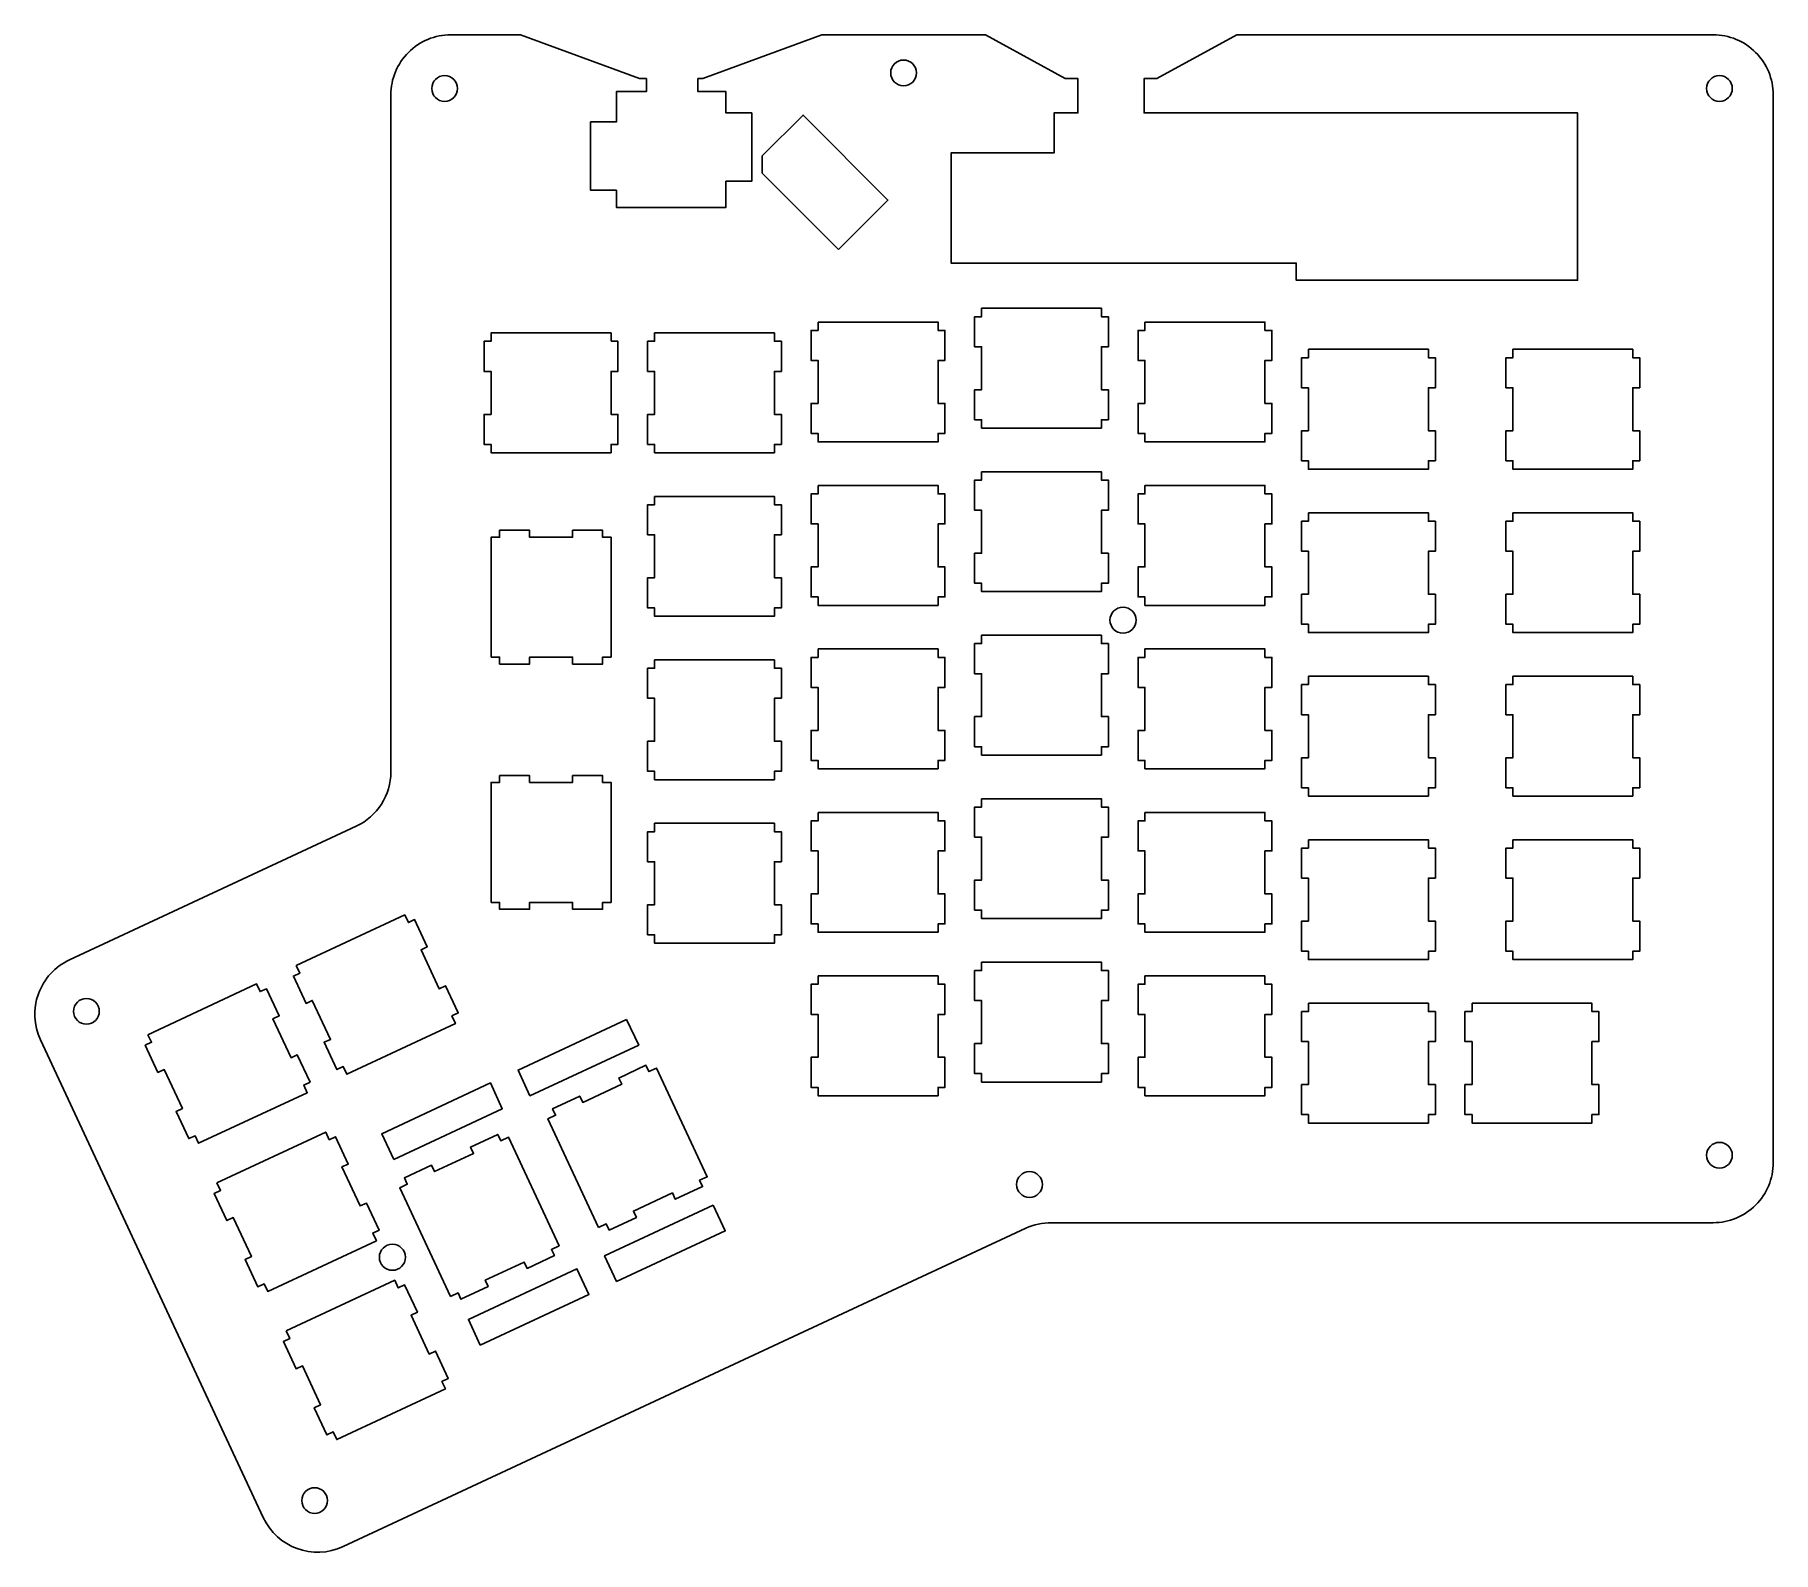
# Model space of a CAD drawing. Header units: millimetres. Extents: x 122 to 2148, y 98 to 1866.
import ezdxf

# ---------------------------------------------------------------- set-up
doc = ezdxf.new("R2010")
doc.units = ezdxf.units.MM
doc.layers.get('0').update_dxf_attribs({"linetype": 'CONTINUOUS'})

msp = doc.modelspace()

# ---------------------------------------------------------------- linework, layer by layer
msp.add_lwpolyline([(835, 1815), (835, 1800), (800, 1800), (800, 1764.6), (770, 1764.6), (770, 1685), (800, 1685), (800, 1665), (927.7, 1665), (927.7, 1695.4), (957.7, 1695.4), (957.7, 1775), (927.7, 1775), (927.7, 1800), (895, 1800), (895, 1815), (900.6, 1815), (1039.4, 1866.1), (1230.1, 1866.1), (1322.9, 1815), (1337.9, 1815), (1337.9, 1775), (1310, 1775), (1310, 1728.5), (1190, 1728.5), (1190, 1600), (1592.2, 1600), (1592.2, 1580), (1920, 1580), (1920, 1775), (1414.9, 1775), (1414.9, 1815), (1429.9, 1815), (1523, 1866.1), (2078.1, 1866.1, -0.414214), (2148.1, 1796.1), (2148.1, 551.8, -0.414214), (2078.1, 481.8), (1306.8, 481.8, 0.105238), (1277.2, 475.3), (481.5, 104.3, -0.414191), (388.5, 138.2), (128.8, 695, -0.414222), (162.7, 788), (496.8, 943.8, 0.291482), (537.2, 1007.3), (537.2, 1796.1, -0.414214), (607.2, 1866.1), (688.3, 1866.1), (827.1, 1815)], format="xyb", close=True)
for points in [[(1059, 1616), (1116.5, 1673.5), (1017.5, 1772.5), (970, 1725), (970, 1705)], [(1225.6, 1547.4), (1225.6, 1537.6), (1217.4, 1537.6), (1217.4, 1502.6), (1225.6, 1502.6), (1225.6, 1452.5), (1217.4, 1452.5), (1217.4, 1417.5), (1225.6, 1417.5), (1225.6, 1407.7), (1365.2, 1407.7), (1365.2, 1417.5), (1373.4, 1417.5), (1373.4, 1452.5), (1365.2, 1452.5), (1365.2, 1502.6), (1373.4, 1502.6), (1373.4, 1537.6), (1365.2, 1537.6), (1365.2, 1547.4)], [(1035, 1531.4), (1035, 1521.6), (1026.9, 1521.6), (1026.9, 1486.6), (1035, 1486.6), (1035, 1436.5), (1026.9, 1436.5), (1026.9, 1401.5), (1035, 1401.5), (1035, 1391.7), (1174.8, 1391.7), (1174.8, 1401.5), (1182.9, 1401.5), (1182.9, 1436.5), (1174.8, 1436.5), (1174.8, 1486.6), (1182.9, 1486.6), (1182.9, 1521.6), (1174.8, 1521.6), (1174.8, 1531.4)], [(1416, 1531.4), (1416, 1521.6), (1407.9, 1521.6), (1407.9, 1486.6), (1416, 1486.6), (1416, 1436.5), (1407.9, 1436.5), (1407.9, 1401.5), (1416, 1401.5), (1416, 1391.7), (1555.8, 1391.7), (1555.8, 1401.5), (1563.9, 1401.5), (1563.9, 1436.5), (1555.8, 1436.5), (1555.8, 1486.6), (1563.9, 1486.6), (1563.9, 1521.6), (1555.8, 1521.6), (1555.8, 1531.4)], [(793.8, 1508.9), (793.8, 1518.7), (654, 1518.7), (654, 1508.9), (645.9, 1508.9), (645.9, 1473.9), (654, 1473.9), (654, 1423.8), (645.9, 1423.8), (645.9, 1388.8), (654, 1388.8), (654, 1379), (793.8, 1379), (793.8, 1388.8), (801.9, 1388.8), (801.9, 1423.8), (793.8, 1423.8), (793.8, 1473.9), (801.9, 1473.9), (801.9, 1508.9)], [(844.5, 1518.7), (844.5, 1508.9), (836.4, 1508.9), (836.4, 1473.9), (844.5, 1473.9), (844.5, 1423.8), (836.4, 1423.8), (836.4, 1388.8), (844.5, 1388.8), (844.5, 1379), (984.2, 1379), (984.2, 1388.8), (992.4, 1388.8), (992.4, 1423.8), (984.2, 1423.8), (984.2, 1473.9), (992.4, 1473.9), (992.4, 1508.9), (984.2, 1508.9), (984.2, 1518.7)], [(1606.5, 1499.6), (1606.5, 1489.8), (1598.4, 1489.8), (1598.4, 1454.8), (1606.5, 1454.8), (1606.5, 1404.7), (1598.4, 1404.7), (1598.4, 1369.7), (1606.5, 1369.7), (1606.5, 1359.9), (1746.2, 1359.9), (1746.2, 1369.7), (1754.4, 1369.7), (1754.4, 1404.7), (1746.2, 1404.7), (1746.2, 1454.8), (1754.4, 1454.8), (1754.4, 1489.8), (1746.2, 1489.8), (1746.2, 1499.6)], [(1844.7, 1499.6), (1844.7, 1489.8), (1836.5, 1489.8), (1836.5, 1454.8), (1844.7, 1454.8), (1844.7, 1404.7), (1836.5, 1404.7), (1836.5, 1369.7), (1844.7, 1369.7), (1844.7, 1359.9), (1984.4, 1359.9), (1984.4, 1369.7), (1992.5, 1369.7), (1992.5, 1404.7), (1984.4, 1404.7), (1984.4, 1454.8), (1992.5, 1454.8), (1992.5, 1489.8), (1984.4, 1489.8), (1984.4, 1499.6)], [(1035, 1340.9), (1035, 1331.1), (1026.9, 1331.1), (1026.9, 1296.1), (1035, 1296.1), (1035, 1246), (1026.9, 1246), (1026.9, 1211), (1035, 1211), (1035, 1201.2), (1174.8, 1201.2), (1174.8, 1211), (1182.9, 1211), (1182.9, 1246), (1174.8, 1246), (1174.8, 1296.1), (1182.9, 1296.1), (1182.9, 1331.1), (1174.8, 1331.1), (1174.8, 1340.9)], [(1225.6, 1356.9), (1225.6, 1347.1), (1217.4, 1347.1), (1217.4, 1312.1), (1225.6, 1312.1), (1225.6, 1262), (1217.4, 1262), (1217.4, 1227), (1225.6, 1227), (1225.6, 1217.2), (1365.2, 1217.2), (1365.2, 1227), (1373.4, 1227), (1373.4, 1262), (1365.2, 1262), (1365.2, 1312.1), (1373.4, 1312.1), (1373.4, 1347.1), (1365.2, 1347.1), (1365.2, 1356.9)], [(1416, 1340.9), (1416, 1331.1), (1407.9, 1331.1), (1407.9, 1296.1), (1416, 1296.1), (1416, 1246), (1407.9, 1246), (1407.9, 1211), (1416, 1211), (1416, 1201.2), (1555.8, 1201.2), (1555.8, 1211), (1563.9, 1211), (1563.9, 1246), (1555.8, 1246), (1555.8, 1296.1), (1563.9, 1296.1), (1563.9, 1331.1), (1555.8, 1331.1), (1555.8, 1340.9)], [(844.5, 1328.2), (844.5, 1318.4), (836.4, 1318.4), (836.4, 1283.4), (844.5, 1283.4), (844.5, 1233.3), (836.4, 1233.3), (836.4, 1198.3), (844.5, 1198.3), (844.5, 1188.5), (984.2, 1188.5), (984.2, 1198.3), (992.4, 1198.3), (992.4, 1233.3), (984.2, 1233.3), (984.2, 1283.4), (992.4, 1283.4), (992.4, 1318.4), (984.2, 1318.4), (984.2, 1328.2)], [(1606.5, 1309.1), (1606.5, 1299.3), (1598.4, 1299.3), (1598.4, 1264.3), (1606.5, 1264.3), (1606.5, 1214.2), (1598.4, 1214.2), (1598.4, 1179.2), (1606.5, 1179.2), (1606.5, 1169.4), (1746.2, 1169.4), (1746.2, 1179.2), (1754.4, 1179.2), (1754.4, 1214.2), (1746.2, 1214.2), (1746.2, 1264.3), (1754.4, 1264.3), (1754.4, 1299.3), (1746.2, 1299.3), (1746.2, 1309.1)], [(1844.7, 1309.1), (1844.7, 1299.3), (1836.5, 1299.3), (1836.5, 1264.3), (1844.7, 1264.3), (1844.7, 1214.2), (1836.5, 1214.2), (1836.5, 1179.2), (1844.7, 1179.2), (1844.7, 1169.4), (1984.4, 1169.4), (1984.4, 1179.2), (1992.5, 1179.2), (1992.5, 1214.2), (1984.4, 1214.2), (1984.4, 1264.3), (1992.5, 1264.3), (1992.5, 1299.3), (1984.4, 1299.3), (1984.4, 1309.1)], [(654, 1140.9), (663.9, 1140.9), (663.9, 1132.7), (698.9, 1132.7), (698.9, 1140.9), (748.9, 1140.9), (748.9, 1132.7), (783.9, 1132.7), (783.9, 1140.9), (793.8, 1140.9), (793.8, 1280.6), (783.9, 1280.6), (783.9, 1288.7), (748.9, 1288.7), (748.9, 1280.6), (698.9, 1280.6), (698.9, 1288.7), (663.9, 1288.7), (663.9, 1280.6), (654, 1280.6)], [(1225.6, 1166.4), (1225.6, 1156.6), (1217.4, 1156.6), (1217.4, 1121.6), (1225.6, 1121.6), (1225.6, 1071.5), (1217.4, 1071.5), (1217.4, 1036.5), (1225.6, 1036.5), (1225.6, 1026.7), (1365.2, 1026.7), (1365.2, 1036.5), (1373.4, 1036.5), (1373.4, 1071.5), (1365.2, 1071.5), (1365.2, 1121.6), (1373.4, 1121.6), (1373.4, 1156.6), (1365.2, 1156.6), (1365.2, 1166.4)], [(844.5, 1137.7), (844.5, 1127.9), (836.4, 1127.9), (836.4, 1092.9), (844.5, 1092.9), (844.5, 1042.8), (836.4, 1042.8), (836.4, 1007.8), (844.5, 1007.8), (844.5, 998), (984.2, 998), (984.2, 1007.8), (992.4, 1007.8), (992.4, 1042.8), (984.2, 1042.8), (984.2, 1092.9), (992.4, 1092.9), (992.4, 1127.9), (984.2, 1127.9), (984.2, 1137.7)], [(1035, 1150.4), (1035, 1140.6), (1026.9, 1140.6), (1026.9, 1105.6), (1035, 1105.6), (1035, 1055.5), (1026.9, 1055.5), (1026.9, 1020.5), (1035, 1020.5), (1035, 1010.7), (1174.8, 1010.7), (1174.8, 1020.5), (1182.9, 1020.5), (1182.9, 1055.5), (1174.8, 1055.5), (1174.8, 1105.6), (1182.9, 1105.6), (1182.9, 1140.6), (1174.8, 1140.6), (1174.8, 1150.4)], [(1416, 1150.4), (1416, 1140.6), (1407.9, 1140.6), (1407.9, 1105.6), (1416, 1105.6), (1416, 1055.5), (1407.9, 1055.5), (1407.9, 1020.5), (1416, 1020.5), (1416, 1010.7), (1555.8, 1010.7), (1555.8, 1020.5), (1563.9, 1020.5), (1563.9, 1055.5), (1555.8, 1055.5), (1555.8, 1105.6), (1563.9, 1105.6), (1563.9, 1140.6), (1555.8, 1140.6), (1555.8, 1150.4)], [(1606.5, 1118.6), (1606.5, 1108.8), (1598.4, 1108.8), (1598.4, 1073.8), (1606.5, 1073.8), (1606.5, 1023.7), (1598.4, 1023.7), (1598.4, 988.7), (1606.5, 988.7), (1606.5, 978.9), (1746.2, 978.9), (1746.2, 988.7), (1754.4, 988.7), (1754.4, 1023.7), (1746.2, 1023.7), (1746.2, 1073.8), (1754.4, 1073.8), (1754.4, 1108.8), (1746.2, 1108.8), (1746.2, 1118.6)], [(1844.7, 1118.6), (1844.7, 1108.8), (1836.5, 1108.8), (1836.5, 1073.8), (1844.7, 1073.8), (1844.7, 1023.7), (1836.5, 1023.7), (1836.5, 988.7), (1844.7, 988.7), (1844.7, 978.9), (1984.4, 978.9), (1984.4, 988.7), (1992.5, 988.7), (1992.5, 1023.7), (1984.4, 1023.7), (1984.4, 1073.8), (1992.5, 1073.8), (1992.5, 1108.8), (1984.4, 1108.8), (1984.4, 1118.6)], [(654, 855.1), (663.9, 855.1), (663.9, 847), (698.9, 847), (698.9, 855.1), (748.9, 855.1), (748.9, 847), (783.9, 847), (783.9, 855.1), (793.8, 855.1), (793.8, 994.8), (783.9, 994.8), (783.9, 1002.9), (748.9, 1002.9), (748.9, 994.8), (698.9, 994.8), (698.9, 1002.9), (663.9, 1002.9), (663.9, 994.8), (654, 994.8)], [(1225.6, 975.9), (1225.6, 966.1), (1217.4, 966.1), (1217.4, 931.1), (1225.6, 931.1), (1225.6, 881), (1217.4, 881), (1217.4, 846), (1225.6, 846), (1225.6, 836.2), (1365.2, 836.2), (1365.2, 846), (1373.4, 846), (1373.4, 881), (1365.2, 881), (1365.2, 931.1), (1373.4, 931.1), (1373.4, 966.1), (1365.2, 966.1), (1365.2, 975.9)], [(1035, 959.9), (1035, 950.1), (1026.9, 950.1), (1026.9, 915.1), (1035, 915.1), (1035, 865), (1026.9, 865), (1026.9, 830), (1035, 830), (1035, 820.2), (1174.8, 820.2), (1174.8, 830), (1182.9, 830), (1182.9, 865), (1174.8, 865), (1174.8, 915.1), (1182.9, 915.1), (1182.9, 950.1), (1174.8, 950.1), (1174.8, 959.9)], [(1416, 959.9), (1416, 950.1), (1407.9, 950.1), (1407.9, 915.1), (1416, 915.1), (1416, 865), (1407.9, 865), (1407.9, 830), (1416, 830), (1416, 820.2), (1555.8, 820.2), (1555.8, 830), (1563.9, 830), (1563.9, 865), (1555.8, 865), (1555.8, 915.1), (1563.9, 915.1), (1563.9, 950.1), (1555.8, 950.1), (1555.8, 959.9)], [(844.5, 947.2), (844.5, 937.4), (836.4, 937.4), (836.4, 902.4), (844.5, 902.4), (844.5, 852.3), (836.4, 852.3), (836.4, 817.3), (844.5, 817.3), (844.5, 807.5), (984.2, 807.5), (984.2, 817.3), (992.4, 817.3), (992.4, 852.3), (984.2, 852.3), (984.2, 902.4), (992.4, 902.4), (992.4, 937.4), (984.2, 937.4), (984.2, 947.2)], [(1606.5, 928.1), (1606.5, 918.3), (1598.4, 918.3), (1598.4, 883.3), (1606.5, 883.3), (1606.5, 833.2), (1598.4, 833.2), (1598.4, 798.2), (1606.5, 798.2), (1606.5, 788.4), (1746.2, 788.4), (1746.2, 798.2), (1754.4, 798.2), (1754.4, 833.2), (1746.2, 833.2), (1746.2, 883.3), (1754.4, 883.3), (1754.4, 918.3), (1746.2, 918.3), (1746.2, 928.1)], [(1844.7, 928.1), (1844.7, 918.3), (1836.5, 918.3), (1836.5, 883.3), (1844.7, 883.3), (1844.7, 833.2), (1836.5, 833.2), (1836.5, 798.2), (1844.7, 798.2), (1844.7, 788.4), (1984.4, 788.4), (1984.4, 798.2), (1992.5, 798.2), (1992.5, 833.2), (1984.4, 833.2), (1984.4, 883.3), (1992.5, 883.3), (1992.5, 918.3), (1984.4, 918.3), (1984.4, 928.1)], [(426.8, 781.4), (431, 772.5), (423.6, 769.1), (438.4, 737.4), (445.7, 740.8), (466.9, 695.4), (459.5, 692), (474.3, 660.2), (481.7, 663.7), (485.9, 654.8), (612.5, 713.8), (608.3, 722.7), (615.7, 726.2), (600.9, 757.9), (593.5, 754.5), (572.4, 799.8), (579.7, 803.3), (564.9, 835), (557.6, 831.6), (553.4, 840.5)], [(1225.6, 785.4), (1225.6, 775.6), (1217.4, 775.6), (1217.4, 740.6), (1225.6, 740.6), (1225.6, 690.5), (1217.4, 690.5), (1217.4, 655.5), (1225.6, 655.5), (1225.6, 645.7), (1365.2, 645.7), (1365.2, 655.5), (1373.4, 655.5), (1373.4, 690.5), (1365.2, 690.5), (1365.2, 740.6), (1373.4, 740.6), (1373.4, 775.6), (1365.2, 775.6), (1365.2, 785.4)], [(254.2, 700.9), (258.3, 692), (251, 688.6), (265.7, 656.9), (273.1, 660.3), (294.3, 614.9), (286.9, 611.5), (301.7, 579.8), (309.1, 583.2), (313.2, 574.3), (439.8, 633.3), (435.7, 642.2), (443, 645.7), (428.2, 677.4), (420.9, 674), (399.7, 719.4), (407.1, 722.8), (392.3, 754.5), (384.9, 751.1), (380.8, 760)], [(1035, 769.4), (1035, 759.6), (1026.9, 759.6), (1026.9, 724.6), (1035, 724.6), (1035, 674.5), (1026.9, 674.5), (1026.9, 639.5), (1035, 639.5), (1035, 629.7), (1174.8, 629.7), (1174.8, 639.5), (1182.9, 639.5), (1182.9, 674.5), (1174.8, 674.5), (1174.8, 724.6), (1182.9, 724.6), (1182.9, 759.6), (1174.8, 759.6), (1174.8, 769.4)], [(1416, 769.4), (1416, 759.6), (1407.9, 759.6), (1407.9, 724.6), (1416, 724.6), (1416, 674.5), (1407.9, 674.5), (1407.9, 639.5), (1416, 639.5), (1416, 629.7), (1555.8, 629.7), (1555.8, 639.5), (1563.9, 639.5), (1563.9, 674.5), (1555.8, 674.5), (1555.8, 724.6), (1563.9, 724.6), (1563.9, 759.6), (1555.8, 759.6), (1555.8, 769.4)], [(1606.5, 737.6), (1606.5, 727.8), (1598.4, 727.8), (1598.4, 692.8), (1606.5, 692.8), (1606.5, 642.7), (1598.4, 642.7), (1598.4, 607.7), (1606.5, 607.7), (1606.5, 597.9), (1746.2, 597.9), (1746.2, 607.7), (1754.4, 607.7), (1754.4, 642.7), (1746.2, 642.7), (1746.2, 692.8), (1754.4, 692.8), (1754.4, 727.8), (1746.2, 727.8), (1746.2, 737.6)], [(1797.1, 737.6), (1797.1, 727.8), (1788.9, 727.8), (1788.9, 692.8), (1797.1, 692.8), (1797.1, 642.7), (1788.9, 642.7), (1788.9, 607.7), (1797.1, 607.7), (1797.1, 597.9), (1936.8, 597.9), (1936.8, 607.7), (1944.9, 607.7), (1944.9, 642.7), (1936.8, 642.7), (1936.8, 692.8), (1944.9, 692.8), (1944.9, 727.8), (1936.8, 727.8), (1936.8, 737.6)], [(812, 718.6), (685.4, 659.6), (699.3, 629.7), (826, 688.7)], [(779.2, 476.3), (788.1, 480.5), (791.6, 473.1), (823.3, 487.9), (819.9, 495.3), (865.3, 516.4), (868.7, 509.1), (900.4, 523.9), (897, 531.2), (905.9, 535.4), (846.8, 662), (837.9, 657.8), (834.5, 665.2), (802.8, 650.4), (806.2, 643.1), (760.8, 621.9), (757.4, 629.3), (725.7, 614.5), (729.1, 607.1), (720.2, 602.9)], [(540.5, 555.6), (667.1, 614.6), (653.2, 644.6), (526.6, 585.5)], [(334.6, 528.3), (338.8, 519.4), (331.4, 516), (346.2, 484.2), (353.6, 487.7), (374.8, 442.3), (367.4, 438.8), (382.2, 407.1), (389.6, 410.5), (393.7, 401.7), (520.3, 460.7), (516.2, 469.6), (523.5, 473), (508.7, 504.7), (501.4, 501.3), (480.2, 546.7), (487.6, 550.1), (472.8, 581.9), (465.4, 578.4), (461.3, 587.3)], [(606.6, 395.8), (615.5, 400), (618.9, 392.6), (650.6, 407.4), (647.2, 414.8), (692.6, 435.9), (696, 428.5), (727.8, 443.4), (724.3, 450.7), (733.2, 454.9), (674.2, 581.5), (665.3, 577.3), (661.8, 584.7), (630.1, 569.9), (633.6, 562.5), (588.2, 541.4), (584.7, 548.7), (553, 533.9), (556.4, 526.6), (547.5, 522.4)], [(912.9, 502.2), (786.3, 443.2), (800.3, 413.3), (926.8, 472.3)], [(641.4, 339.2), (768, 398.2), (754.1, 428.1), (627.5, 369.1)], [(415.2, 355.6), (419.3, 346.7), (412, 343.3), (426.7, 311.6), (434.1, 315), (455.3, 269.6), (447.9, 266.2), (462.7, 234.4), (470.1, 237.9), (474.2, 229), (600.8, 288), (596.7, 296.9), (604, 300.4), (589.3, 332.1), (581.9, 328.7), (560.7, 374), (568.1, 377.5), (553.3, 409.2), (545.9, 405.8), (541.8, 414.7)]]:
    msp.add_lwpolyline(points, close=True)
for centre, radius in [((1134.7, 1821.7), 15), ((599.9, 1803.5), 15), ((2085.4, 1803.5), 15), ((1390.4, 1183.9), 15.2), ((182.5, 728.1), 15), ((2085.4, 560.4), 15), ((1281.4, 526.3), 15), ((539, 441.5), 15.2), ((448.4, 158), 15)]:
    msp.add_circle(centre, radius)

doc.saveas('drawing.dxf')
